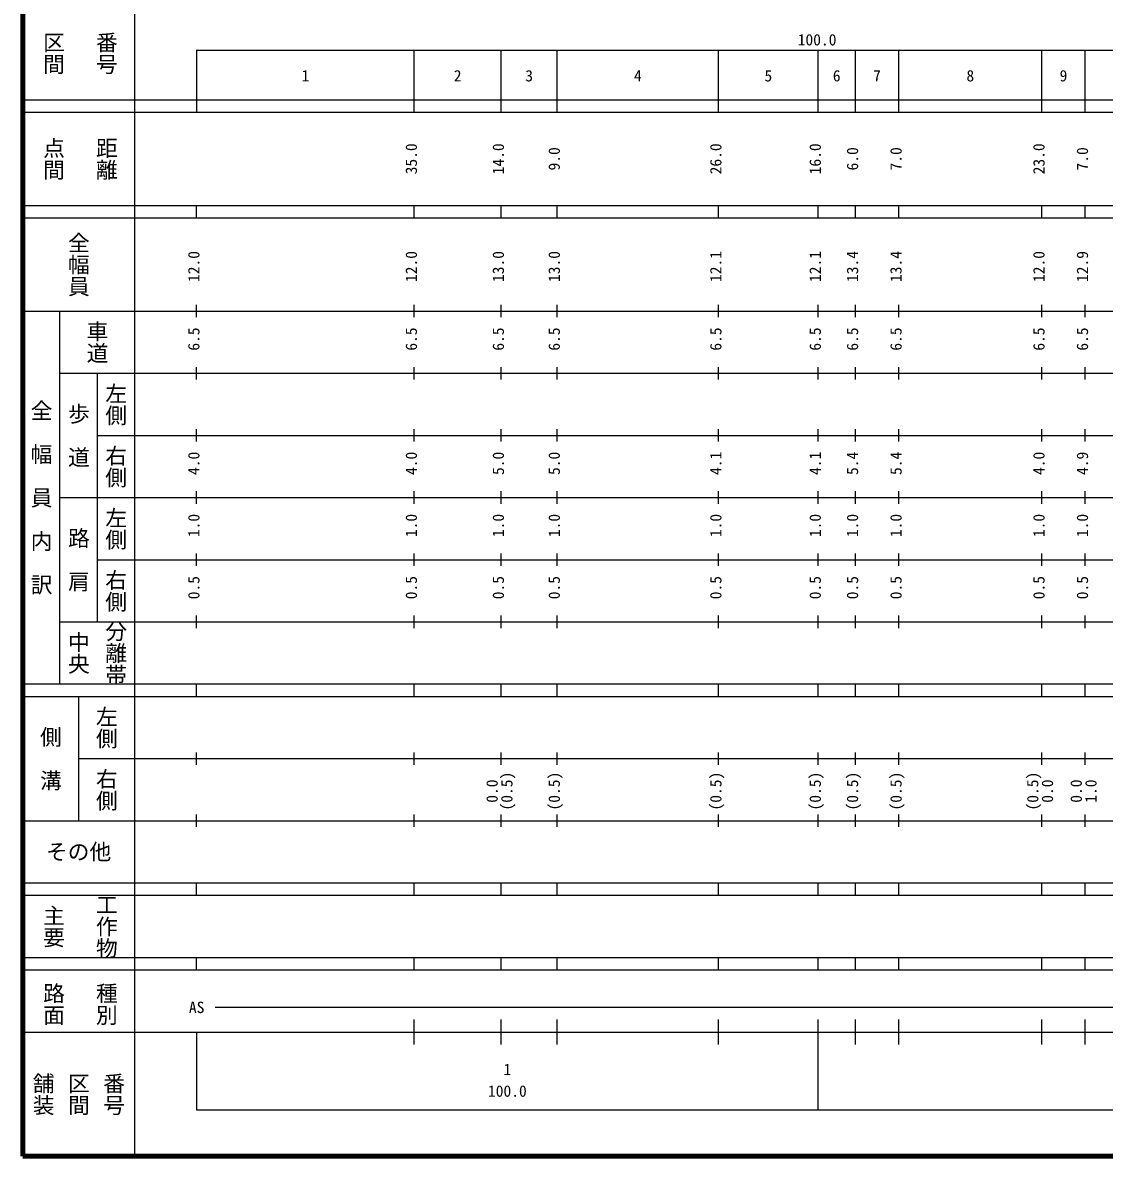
# Model space of a CAD drawing. Units: millimetres on the paper, enlarged 1000 times. Extents: x 40000 to 680000, y 20000 to 380000.
# Drawn here: x 40000 to 214070, y 20000 to 202409 of the extents above; entities that cross this region are included whole.
import ezdxf
from ezdxf.enums import TextEntityAlignment as Align

# ---------------------------------------------------------------- set-up
doc = ezdxf.new("R2010")
doc.units = ezdxf.units.MM
doc.header["$LTSCALE"] = 1000
doc.layers.add('M-TTL', color=2, linetype='Continuous', lineweight=140)
doc.layers.add('M-TTL-BAND', color=7, linetype='Continuous', lineweight=25)
doc.styles.add('@ＭＳ ゴシック', font='')
doc.styles.add('ＭＳ ゴシック', font='')
doc.styles.get('@ＭＳ ゴシック').set_extended_font_data('@MS Gothic')
doc.styles.get('ＭＳ ゴシック').set_extended_font_data('MS Gothic')

msp = doc.modelspace()

# ---------------------------------------------------------------- linework, layer by layer
at = {"layer": 'M-TTL'}
for p, q in [((40000, 380000), (40000, 20000)), ((40000, 20000), (680000, 20000))]:
    msp.add_line(p, q, dxfattribs=at)
at = {"layer": 'M-TTL-BAND'}
for p, q in [((58000, 370000), (58000, 20000)), ((68000, 198000), (579000, 198000)), ((68000, 198000), (68000, 188000)), ((103000, 188000), (103000, 198000)), ((117000, 188000), (117000, 198000)), ((126000, 188000), (126000, 198000)), ((152000, 188000), (152000, 198000)), ((168000, 188000), (168000, 198000)), ((174000, 188000), (174000, 198000)), ((181000, 188000), (181000, 198000)), ((204000, 188000), (204000, 198000)), ((211000, 188000), (211000, 198000)), ((40000, 190000), (579000, 190000)), ((40000, 188000), (579000, 188000)), ((40000, 173000), (579000, 173000)), ((68000, 171000), (68000, 173000)), ((103000, 171000), (103000, 173000)), ((117000, 171000), (117000, 173000)), ((126000, 171000), (126000, 173000)), ((152000, 171000), (152000, 173000)), ((168000, 171000), (168000, 173000)), ((174000, 171000), (174000, 173000)), ((181000, 171000), (181000, 173000)), ((204000, 171000), (204000, 173000)), ((211000, 171000), (211000, 173000)), ((40000, 171000), (579000, 171000)), ((68000, 155000), (68000, 157000)), ((103000, 155000), (103000, 157000)), ((117000, 155000), (117000, 157000)), ((126000, 155000), (126000, 157000)), ((152000, 155000), (152000, 157000)), ((168000, 155000), (168000, 157000)), ((174000, 155000), (174000, 157000)), ((181000, 155000), (181000, 157000)), ((204000, 155000), (204000, 157000)), ((211000, 155000), (211000, 157000)), ((40000, 156000), (579000, 156000)), ((46000, 96000), (46000, 156000)), ((46000, 146000), (579000, 146000)), ((52000, 146000), (52000, 106000)), ((68000, 145000), (68000, 147000)), ((103000, 145000), (103000, 147000)), ((117000, 145000), (117000, 147000)), ((126000, 145000), (126000, 147000)), ((152000, 145000), (152000, 147000)), ((168000, 145000), (168000, 147000)), ((174000, 145000), (174000, 147000)), ((181000, 145000), (181000, 147000)), ((204000, 145000), (204000, 147000)), ((211000, 145000), (211000, 147000)), ((68000, 135000), (68000, 137000)), ((103000, 135000), (103000, 137000)), ((117000, 135000), (117000, 137000)), ((126000, 135000), (126000, 137000)), ((152000, 135000), (152000, 137000)), ((168000, 135000), (168000, 137000)), ((174000, 135000), (174000, 137000)), ((181000, 135000), (181000, 137000)), ((204000, 135000), (204000, 137000)), ((211000, 135000), (211000, 137000)), ((52000, 136000), (579000, 136000)), ((46000, 126000), (579000, 126000)), ((68000, 125000), (68000, 127000)), ((103000, 125000), (103000, 127000)), ((117000, 125000), (117000, 127000)), ((126000, 125000), (126000, 127000)), ((152000, 125000), (152000, 127000)), ((168000, 125000), (168000, 127000)), ((174000, 125000), (174000, 127000)), ((181000, 125000), (181000, 127000)), ((204000, 125000), (204000, 127000)), ((211000, 125000), (211000, 127000)), ((68000, 115000), (68000, 117000)), ((103000, 115000), (103000, 117000)), ((117000, 115000), (117000, 117000)), ((126000, 115000), (126000, 117000)), ((152000, 115000), (152000, 117000)), ((168000, 115000), (168000, 117000)), ((174000, 115000), (174000, 117000)), ((181000, 115000), (181000, 117000)), ((204000, 115000), (204000, 117000)), ((211000, 115000), (211000, 117000)), ((52000, 116000), (579000, 116000)), ((46000, 106000), (579000, 106000)), ((68000, 105000), (68000, 107000)), ((103000, 105000), (103000, 107000)), ((117000, 105000), (117000, 107000)), ((126000, 105000), (126000, 107000)), ((152000, 105000), (152000, 107000)), ((168000, 105000), (168000, 107000)), ((174000, 105000), (174000, 107000)), ((181000, 105000), (181000, 107000)), ((204000, 105000), (204000, 107000)), ((211000, 105000), (211000, 107000)), ((40000, 96000), (579000, 96000)), ((68000, 94000), (68000, 96000)), ((103000, 94000), (103000, 96000)), ((117000, 94000), (117000, 96000)), ((126000, 94000), (126000, 96000)), ((152000, 94000), (152000, 96000)), ((168000, 94000), (168000, 96000)), ((174000, 94000), (174000, 96000)), ((181000, 94000), (181000, 96000)), ((204000, 94000), (204000, 96000)), ((211000, 94000), (211000, 96000)), ((40000, 94000), (579000, 94000)), ((49000, 94000), (49000, 74000)), ((49000, 84000), (579000, 84000)), ((68000, 83000), (68000, 85000)), ((103000, 83000), (103000, 85000)), ((117000, 83000), (117000, 85000)), ((126000, 83000), (126000, 85000)), ((152000, 83000), (152000, 85000)), ((168000, 83000), (168000, 85000)), ((174000, 83000), (174000, 85000)), ((181000, 83000), (181000, 85000)), ((204000, 83000), (204000, 85000)), ((211000, 83000), (211000, 85000)), ((68000, 73000), (68000, 75000)), ((103000, 73000), (103000, 75000)), ((117000, 73000), (117000, 75000)), ((126000, 73000), (126000, 75000)), ((152000, 73000), (152000, 75000)), ((168000, 73000), (168000, 75000)), ((174000, 73000), (174000, 75000)), ((181000, 73000), (181000, 75000)), ((204000, 73000), (204000, 75000)), ((211000, 73000), (211000, 75000)), ((40000, 74000), (579000, 74000)), ((40000, 64000), (579000, 64000)), ((68000, 62000), (68000, 64000)), ((103000, 62000), (103000, 64000)), ((117000, 62000), (117000, 64000)), ((126000, 62000), (126000, 64000)), ((152000, 62000), (152000, 64000)), ((168000, 62000), (168000, 64000)), ((174000, 62000), (174000, 64000)), ((181000, 62000), (181000, 64000)), ((204000, 62000), (204000, 64000)), ((211000, 62000), (211000, 64000)), ((40000, 62000), (579000, 62000)), ((40000, 52000), (579000, 52000)), ((68000, 50000), (68000, 52000)), ((103000, 50000), (103000, 52000)), ((117000, 50000), (117000, 52000)), ((126000, 50000), (126000, 52000)), ((152000, 50000), (152000, 52000)), ((168000, 50000), (168000, 52000)), ((174000, 50000), (174000, 52000)), ((181000, 50000), (181000, 52000)), ((204000, 50000), (204000, 52000)), ((211000, 50000), (211000, 52000)), ((40000, 50000), (579000, 50000)), ((71000, 44000), (565000, 44000)), ((103000, 38000), (103000, 42000)), ((117000, 38000), (117000, 42000)), ((126000, 38000), (126000, 42000)), ((152000, 38000), (152000, 42000)), ((168000, 27500), (168000, 42000)), ((174000, 38000), (174000, 42000)), ((181000, 38000), (181000, 42000)), ((204000, 38000), (204000, 42000)), ((211000, 38000), (211000, 42000)), ((40000, 40000), (579000, 40000)), ((68000, 40000), (68000, 27500)), ((68000, 27500), (579000, 27500))]:
    msp.add_line(p, q, dxfattribs=at)

# ---------------------------------------------------------------- texts
at = {"layer": 'M-TTL-BAND', "style": '@ＭＳ ゴシック'}
for s, p in [('番号', (53500, 197500)), ('区間', (45000, 197500)), ('点間', (45000, 180500)), ('距離', (53500, 180500)), ('全幅員', (49000, 163500)), ('車道', (52000, 151000)), ('左側', (55000, 141000)), ('全\u3000幅\u3000員\u3000内\u3000訳', (43000, 126000)), ('歩\u3000道', (49000, 136000)), ('右側', (55000, 131000)), ('左側', (55000, 121000)), ('路\u3000肩', (49000, 116000)), ('右側', (55000, 111000)), ('分離帯', (55000, 101000)), ('中央', (49000, 101000)), ('左側', (53500, 89000)), ('側\u3000溝', (44500, 84000)), ('右側', (53500, 79000)), ('主要', (45000, 57000)), ('工作物', (53500, 57000)), ('路面', (45000, 44500)), ('種別', (53500, 44500)), ('舗装', (43333, 30000)), ('区間', (49000, 30000)), ('番号', (54667, 30000))]:
    msp.add_text(s, height=2566, rotation=270, dxfattribs=at).set_placement(p, align=Align.MIDDLE_CENTER)
at = {"layer": 'M-TTL-BAND', "style": 'ＭＳ ゴシック'}
for s, p in [('100.0', (167844, 198195)), ('1', (85500, 192405)), ('2', (110000, 192405)), ('3', (121500, 192405)), ('4', (139000, 192405)), ('5', (160000, 192405)), ('6', (171000, 192405)), ('7', (177500, 192405)), ('8', (192500, 192405)), ('9', (207500, 192405)), ('AS', (68000, 42500)), ('1', (118000, 32523)), ('100.0', (118000, 29033))]:
    msp.add_text(s, height=1833, dxfattribs=at).set_placement(p, align=Align.BOTTOM_CENTER)
for s, p in [('35.0', (104000, 180500)), ('14.0', (118000, 180500)), ('26.0', (153000, 180500)), ('16.0', (169000, 180500)), ('23.0', (205000, 180500)), ('9.0', (127000, 180500)), ('6.0', (175000, 180500)), ('7.0', (182000, 180500)), ('7.0', (212000, 180500)), ('12.0', (69000, 163174)), ('12.0', (104000, 163174)), ('13.0', (118000, 163174)), ('13.0', (127000, 163174)), ('12.1', (153000, 163174)), ('12.1', (169000, 163174)), ('13.4', (175000, 163174)), ('13.4', (182000, 163174)), ('12.0', (205000, 163174)), ('12.9', (212000, 163174)), ('6.5', (69000, 151500)), ('6.5', (104000, 151500)), ('6.5', (118000, 151500)), ('6.5', (127000, 151500)), ('6.5', (153000, 151500)), ('6.5', (169000, 151500)), ('6.5', (175000, 151500)), ('6.5', (182000, 151500)), ('6.5', (205000, 151500)), ('6.5', (212000, 151500)), ('4.0', (69000, 131500)), ('4.0', (104000, 131500)), ('5.0', (118000, 131500)), ('5.0', (127000, 131500)), ('4.1', (153000, 131500)), ('4.1', (169000, 131500)), ('5.4', (175000, 131500)), ('5.4', (182000, 131500)), ('4.0', (205000, 131500)), ('4.9', (212000, 131500)), ('1.0', (69000, 121500)), ('1.0', (104000, 121500)), ('1.0', (118000, 121500)), ('1.0', (127000, 121500)), ('1.0', (153000, 121500)), ('1.0', (169000, 121500)), ('1.0', (175000, 121500)), ('1.0', (182000, 121500)), ('1.0', (205000, 121500)), ('1.0', (212000, 121500)), ('0.5', (69000, 111500)), ('0.5', (104000, 111500)), ('0.5', (118000, 111500)), ('0.5', (127000, 111500)), ('0.5', (153000, 111500)), ('0.5', (169000, 111500)), ('0.5', (175000, 111500)), ('0.5', (182000, 111500)), ('0.5', (205000, 111500)), ('0.5', (212000, 111500)), ('0.0', (117000, 78764)), ('(0.5)', (119370, 78764)), ('(0.5)', (127000, 78764)), ('(0.5)', (153000, 78764)), ('(0.5)', (169000, 78764)), ('(0.5)', (175000, 78764)), ('(0.5)', (182000, 78764)), ('(0.5)', (204000, 78764)), ('0.0', (206370, 78764)), ('0.0', (211000, 78764)), ('1.0', (213370, 78764))]:
    msp.add_text(s, height=1833, rotation=90, dxfattribs=at).set_placement(p, align=Align.BOTTOM_CENTER)
msp.add_text('その他', height=2566, dxfattribs=at).set_placement((49000, 69000), align=Align.MIDDLE_CENTER)

doc.saveas('drawing.dxf')
